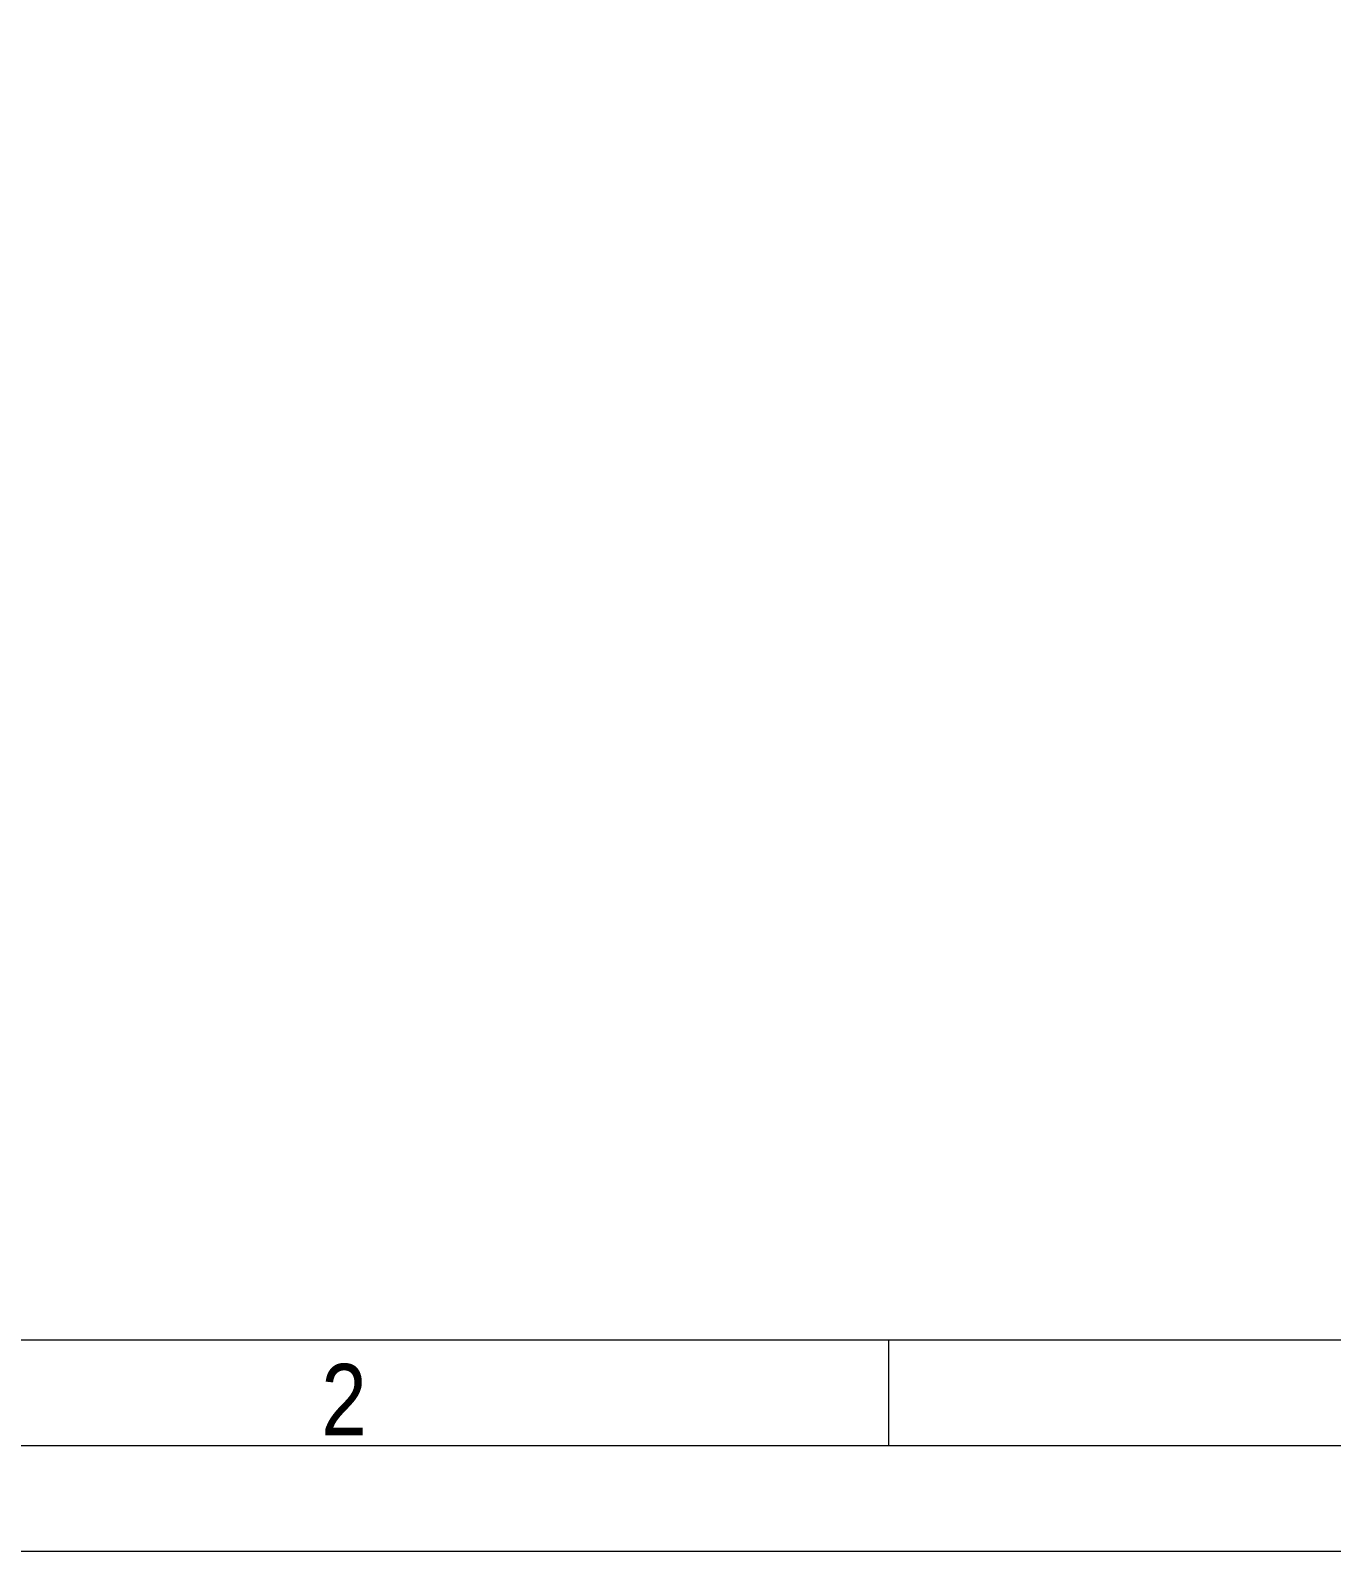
# Model space of a CAD drawing. Header units: millimetres. Extents: x 29 to 95071, y 20 to 67221.
# Drawn here: x 9861 to 19693, y 20 to 11511 of the extents above; entities that cross this region are included whole.
import ezdxf

# ---------------------------------------------------------------- set-up
doc = ezdxf.new("R2010")
doc.units = ezdxf.units.MM

msp = doc.modelspace()

# ---------------------------------------------------------------- linework, layer by layer
at = {"color": 7, "lineweight": 0}
for points in [[(95071, 20), (29, 20), (29, 67221), (95071, 67221)], [(94273, 818), (2428, 818), (2428, 66423), (94273, 66423)], [(93475, 1616), (3226, 1616), (3226, 65625), (93475, 65625)]]:
    msp.add_lwpolyline(points, close=True, dxfattribs=at)
msp.add_lwpolyline([(16346, 1616), (16346, 818)], dxfattribs=at)

# ---------------------------------------------------------------- texts
at = {"color": 7, "insert": (12059, 1437), "char_height": 539.54, "attachment_point": 1}
msp.add_mtext('{\\fSwiss721BT-LightCondensed|b0|i0|c0;2}', dxfattribs=at)

doc.saveas('drawing.dxf')
